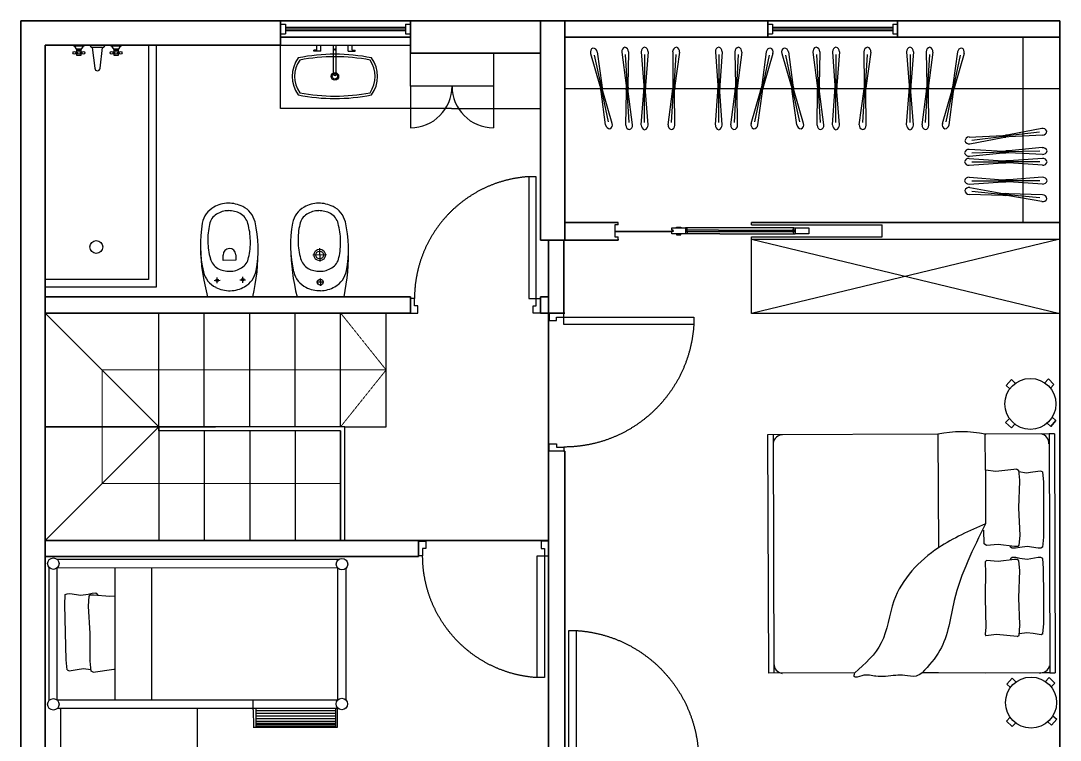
# Model space of a CAD drawing. Header units: metres. Extents: x -32982 to 1660, y -22516 to -303.
# Drawn here: x -13823 to 346, y -10109 to -303 of the extents above; entities that cross this region are included whole.
import ezdxf

# ---------------------------------------------------------------- set-up
doc = ezdxf.new("R2010")
doc.units = ezdxf.units.M
doc.header["$LTSCALE"] = 5
doc.header["$MEASUREMENT"] = 0
doc.linetypes.add('HIDDEN', pattern=[0.375, 0.25, -0.125])
doc.linetypes.add('TRATTEGGIATA', pattern=[19.05, 12.7, -6.35])
doc.layers.get('0').update_dxf_attribs({"color": 30})
for name, color, linetype, lineweight in [('A-DOOR-FULL', 4, 'Continuous', 25), ('A-FLOR-LEVL', 7, 'Continuous', 35), ('A-FLOR-OVHD', 3, 'HIDDEN', 18), ('A-FLOR-STRS', 4, 'Continuous', 25), ('A-FURN', 8, 'Continuous', 18), ('A-GLAZ-FULL', 4, 'Continuous', 25), ('A-WALL-FULL-EXTR', 7, 'Continuous', 35), ('A-WALL-FULL-INTR', 7, 'Continuous', 35), ('SEZIONI_medie_small_section', 2, 'Continuous', 25)]:
    doc.layers.add(name, color=color, linetype=linetype, lineweight=lineweight)
doc.layers.add('ARREDI_2piano', color=7, linetype='Continuous')

# ---------------------------------------------------------------- blocks, each defined once
blk = doc.blocks.new('DOOR-75')
for points in [[(-0.07, 0.84), (-0.07, 0.09), (-0.025, 0.09), (-0.025, 0.84), (-0.07, 0.84)], [(-0.775, 0.09), (-0.8, 0.09), (-0.8, 0), (-0.755, 0), (-0.755, 0.045), (-0.775, 0.045), (-0.775, 0.09)], [(-0.025, 0.09), (0, 0.09), (0, 0), (-0.045, 0), (-0.045, 0.045), (-0.025, 0.045), (-0.025, 0.09)]]:
    blk.add_lwpolyline(points)
at = {"linetype": 'HIDDEN'}
blk.add_arc((-0.0225, 0.089), 0.7525, 93.61808, 179.92486, dxfattribs=at)
blk = doc.blocks.new('DOOR-80')
for points in [[(-0.07, 0.89), (-0.07, 0.09), (-0.025, 0.09), (-0.025, 0.89), (-0.07, 0.89)], [(-0.825, 0.09), (-0.85, 0.09), (-0.85, 0), (-0.805, 0), (-0.805, 0.045), (-0.825, 0.045), (-0.825, 0.09)], [(-0.025, 0.09), (0, 0.09), (0, 0), (-0.045, 0), (-0.045, 0.045), (-0.025, 0.045), (-0.025, 0.09)]]:
    blk.add_lwpolyline(points)
at = {"linetype": 'HIDDEN'}
blk.add_arc((-0.0227, 0.0891), 0.8023, 93.38109, 179.93414, dxfattribs=at)

msp = doc.modelspace()

# ---------------------------------------------------------------- linework, layer by layer
at = {"color": 0}
msp.add_line((-11978, -3830), (-11979, -3932), dxfattribs=at)
at = {"layer": 'A-DOOR-FULL', "color": 7}
for p, q in [((329, -1225), (342, -1225)), ((167, -3280), (329, -3280)), ((329, -3280), (342, -3280))]:
    msp.add_line(p, q, dxfattribs=at)
at = {"layer": 'A-DOOR-FULL'}
for p, q in [((-5680, -3086), (-5727, -3086)), ((-5727, -3086), (-5727, -3248)), ((-5680, -3086), (-5680, -3053)), ((-3862, -3086), (-3862, -3053)), ((-3862, -3086), (-2541, -3086)), ((-2541, -3086), (-2080, -3086)), ((-2080, -3247), (-2080, -3086)), ((-5727, -3248), (-5680, -3248)), ((-5680, -3281), (-5680, -3248)), ((-4929, -3157), (-4948, -3157)), ((-4929, -3176), (-4948, -3176)), ((-4929, -3166), (-4929, -3157)), ((-4929, -3166), (-4929, -3176)), ((-4762, -3124), (-4762, -3209)), ((-4292, -3124), (-4762, -3124)), ((-4292, -3209), (-4743, -3209)), ((-4311, -3159), (-4733, -3159)), ((-4733, -3174), (-4311, -3174)), ((-4311, -3159), (-3267, -3159)), ((-4311, -3174), (-3267, -3174)), ((-3286, -3124), (-4292, -3124)), ((-4292, -3209), (-3286, -3209)), ((-3862, -3280), (-3862, -3247)), ((-3862, -3247), (-2541, -3247)), ((-3267, -3124), (-3267, -3209)), ((-2541, -3247), (-2080, -3247)), ((-5680, -3281), (-5680, -3291))]:
    msp.add_line(p, q, dxfattribs=at)
for points in [[(-4827, -3114), (-4827, -3124), (-4884, -3124), (-4884, -3114)], [(-4827, -3219), (-4827, -3209), (-4884, -3209), (-4884, -3219)]]:
    msp.add_lwpolyline(points, close=True, dxfattribs=at)
for points in [[(-4948, -3157), (-4948, -3124), (-4762, -3124)], [(-4762, -3209), (-4948, -3209), (-4948, -3176)], [(-4762, -3159), (-4733, -3159), (-4743, -3124), (-4762, -3124)], [(-4762, -3174), (-4733, -3174), (-4743, -3209), (-4762, -3209)], [(-3267, -3159), (-3297, -3159), (-3286, -3124), (-3267, -3124)], [(-3267, -3174), (-3297, -3174), (-3286, -3209), (-3267, -3209)], [(-3267, -3124), (-3082, -3124), (-3082, -3209), (-3267, -3209)]]:
    msp.add_lwpolyline(points, dxfattribs=at)
at = {"layer": 'A-FLOR-LEVL'}
for p, q in [((-8511, -303), (-10282, -303)), ((-6409, -303), (342, -303)), ((-1871, -303), (-3642, -303)), ((-3642, -524), (-3642, -303)), ((-1871, -524), (-1871, -303)), ((-8511, -524), (-10282, -524)), ((-6409, -524), (342, -524)), ((-1871, -524), (-3642, -524)), ((-8511, -4066), (-13491, -4066)), ((-8511, -4066), (-8511, -4287)), ((-6741, -4066), (-6630, -4066)), ((-6741, -4066), (-6741, -4287)), ((-8511, -4287), (-13491, -4287)), ((-6741, -4287), (-6630, -4287)), ((-6630, -4287), (-6409, -4287)), ((-6630, -6168), (-6630, -10595)), ((-6420, -6168), (-6409, -6168)), ((-6409, -6168), (-6409, -10595)), ((-13491, -7385), (-6630, -7385)), ((-8401, -7607), (-13491, -7607))]:
    msp.add_line(p, q, dxfattribs=at)
at = {"layer": 'A-FLOR-LEVL', "color": 0}
for p, q in [((-6420, -4287), (-6420, -3291)), ((-13491, -7607), (-11330, -7607)), ((-13491, -7669), (-13491, -7734)), ((-13491, -9520), (-13491, -9520)), ((-13491, -9588), (-13491, -9652))]:
    msp.add_line(p, q, dxfattribs=at)
at = {"layer": 'A-FLOR-LEVL'}
msp.add_lwpolyline([(-6630, -4287), (-6630, -6168)], dxfattribs=at)
at = {"layer": 'A-FLOR-OVHD'}
for p, q in [((-9950, -524), (-8843, -524)), ((-3310, -524), (-2203, -524)), ((-8843, -5062), (-9463, -4287)), ((-12716, -6611), (-12716, -5062)), ((-12716, -5062), (-8843, -5062)), ((-8843, -5062), (-9463, -5836)), ((-9463, -6611), (-12716, -6611))]:
    msp.add_line(p, q, dxfattribs=at)
at = {"layer": 'A-FLOR-STRS'}
for p, q in [((-11942, -5836), (-13491, -4287)), ((-11942, -5836), (-11942, -4287)), ((-11322, -5836), (-11322, -4287)), ((-10702, -5836), (-10702, -4287)), ((-10083, -5836), (-10083, -4287)), ((-9463, -5836), (-9463, -4287)), ((-8843, -5836), (-8843, -4287)), ((-11942, -5836), (-13491, -5836)), ((-13491, -5836), (-11170, -5836)), ((-11942, -5836), (-13491, -7385)), ((-11942, -5836), (-11942, -7385)), ((-11942, -5891), (-11942, -5836)), ((-11322, -5891), (-11322, -7385)), ((-10702, -5891), (-10702, -7385)), ((-10083, -5891), (-10083, -7385)), ((-9463, -5891), (-9463, -7385)), ((-9408, -5836), (-8843, -5836))]:
    msp.add_line(p, q, dxfattribs=at)
for points in [[(-9408, -7385), (-9408, -5836), (-11942, -5836)], [(-9463, -7385), (-9463, -5891), (-11942, -5891)]]:
    msp.add_lwpolyline(points, dxfattribs=at)
at = {"layer": 'A-FURN', "linetype": 'HIDDEN'}
msp.add_line((-13491, -8769), (-13491, -12089), dxfattribs=at)
at = {"layer": 'A-GLAZ-FULL'}
for p, q in [((-10282, -347), (-10215, -347)), ((-10215, -391), (-8578, -391)), ((-10215, -414), (-8578, -414)), ((-8578, -347), (-8511, -347)), ((-3642, -347), (-3575, -347)), ((-3575, -391), (-1937, -391)), ((-3575, -414), (-1937, -414)), ((-1937, -347), (-1871, -347)), ((-10282, -480), (-10215, -480)), ((-10215, -436), (-8578, -436)), ((-8578, -480), (-8511, -480)), ((-3642, -480), (-3575, -480)), ((-3575, -436), (-1937, -436)), ((-1937, -480), (-1871, -480))]:
    msp.add_line(p, q, dxfattribs=at)
at = {"layer": 'A-GLAZ-FULL', "ltscale": 0.001}
for p, q in [((-10215, -347), (-10215, -480)), ((-8578, -347), (-8578, -480)), ((-3575, -347), (-3575, -480)), ((-1937, -347), (-1937, -480))]:
    msp.add_line(p, q, dxfattribs=at)
at = {"layer": 'A-WALL-FULL-EXTR'}
for p, q in [((-13823, -303), (-10282, -303)), ((-13823, -13583), (-13823, -303)), ((-10282, -635), (-10282, -303)), ((-6741, -303), (-6741, -3291)), ((-6741, -303), (-6409, -303)), ((-6409, -3291), (-6409, -303)), ((342, -13583), (342, -303)), ((-13491, -4066), (-13491, -635)), ((-13491, -635), (-10282, -635)), ((-6741, -3291), (-6409, -3291)), ((-13491, -7385), (-13491, -4066)), ((-13491, -7669), (-13491, -7385)), ((-13491, -9588), (-13491, -7734)), ((-13491, -13251), (-13491, -9652))]:
    msp.add_line(p, q, dxfattribs=at)
at = {"layer": 'A-WALL-FULL-EXTR', "color": 7}
for p, q in [((-5680, -3053), (-6409, -3053)), ((342, -3053), (-3862, -3053)), ((-4948, -3176), (-5724, -3177)), ((-6420, -3291), (-5680, -3291))]:
    msp.add_line(p, q, dxfattribs=at)
at = {"layer": 'A-WALL-FULL-INTR'}
for p, q in [((-8511, -303), (-6741, -303)), ((-8511, -746), (-8511, -303)), ((-8511, -746), (-6741, -746)), ((-6630, -3291), (-6630, -10595)), ((-9408, -7385), (-13491, -7385))]:
    msp.add_line(p, q, dxfattribs=at)
msp.add_lwpolyline([(-8401, -7385), (-8401, -7607)], dxfattribs=at)
at = {"layer": 'ARREDI_2piano', "color": 7}
for p, q in [((-6409, -524), (329, -524)), ((-6057, -747), (-5930, -1188)), ((-6005, -771), (-5914, -1202)), ((-5966, -728), (-5904, -1182)), ((-5632, -730), (-5573, -1185)), ((-5584, -761), (-5559, -1202)), ((-5539, -725), (-5547, -1183)), ((-5365, -727), (-5332, -1184)), ((-5319, -761), (-5319, -1202)), ((-5272, -727), (-5306, -1184)), ((-4937, -725), (-4933, -1183)), ((-4893, -762), (-4921, -1202)), ((-4844, -731), (-4907, -1185)), ((-4355, -727), (-4322, -1184)), ((-4309, -761), (-4309, -1202)), ((-4262, -727), (-4296, -1184)), ((-4089, -725), (-4081, -1183)), ((-4044, -761), (-4069, -1202)), ((-3996, -730), (-4055, -1185)), ((-3662, -728), (-3723, -1182)), ((-3623, -771), (-3714, -1202)), ((-3571, -747), (-3698, -1188)), ((-3450, -747), (-3323, -1188)), ((-3397, -771), (-3306, -1202)), ((-3359, -728), (-3297, -1182)), ((-3025, -730), (-2966, -1185)), ((-2976, -761), (-2952, -1202)), ((-2932, -725), (-2939, -1183)), ((-2758, -727), (-2725, -1184)), ((-2712, -761), (-2712, -1202)), ((-2665, -727), (-2698, -1184)), ((-2330, -725), (-2326, -1183)), ((-2286, -762), (-2314, -1202)), ((-2237, -731), (-2299, -1185)), ((-1748, -727), (-1715, -1184)), ((-1702, -761), (-1702, -1202)), ((-1655, -727), (-1689, -1184)), ((-1481, -725), (-1474, -1183)), ((-1437, -761), (-1462, -1202)), ((-1389, -730), (-1448, -1185)), ((-1054, -728), (-1116, -1182)), ((-1016, -771), (-1107, -1202)), ((-963, -747), (-1090, -1188)), ((-5930, -1188), (-5922, -1228)), ((-5913, -1268), (-5922, -1228)), ((-5913, -1226), (-5917, -1208)), ((-5913, -1226), (-5909, -1244)), ((-5851, -1722), (-5913, -1268)), ((-5904, -1224), (-5908, -1206)), ((-5904, -1182), (-5896, -1222)), ((-5904, -1224), (-5901, -1242)), ((-5813, -1679), (-5904, -1247)), ((-5887, -1262), (-5896, -1222)), ((-5760, -1703), (-5887, -1262)), ((-5576, -1725), (-5568, -1266)), ((-5573, -1185), (-5571, -1226)), ((-5568, -1266), (-5571, -1226)), ((-5562, -1225), (-5563, -1207)), ((-5562, -1225), (-5561, -1244)), ((-5531, -1688), (-5556, -1248)), ((-5553, -1225), (-5554, -1206)), ((-5553, -1225), (-5552, -1243)), ((-5547, -1183), (-5544, -1224)), ((-5542, -1265), (-5544, -1224)), ((-5483, -1720), (-5542, -1265)), ((-5365, -1723), (-5332, -1266)), ((-5332, -1184), (-5332, -1225)), ((-5332, -1266), (-5332, -1225)), ((-5323, -1225), (-5323, -1206)), ((-5323, -1225), (-5323, -1244)), ((-5319, -1689), (-5319, -1248)), ((-5314, -1225), (-5314, -1206)), ((-5314, -1225), (-5314, -1244)), ((-5306, -1184), (-5306, -1225)), ((-5306, -1266), (-5306, -1225)), ((-5272, -1723), (-5306, -1266)), ((-5000, -1719), (-4938, -1265)), ((-4952, -1688), (-4924, -1248)), ((-4938, -1265), (-4936, -1224)), ((-4933, -1183), (-4936, -1224)), ((-4927, -1225), (-4928, -1243)), ((-4927, -1225), (-4926, -1206)), ((-4918, -1225), (-4919, -1244)), ((-4918, -1225), (-4917, -1207)), ((-4912, -1267), (-4909, -1226)), ((-4908, -1725), (-4912, -1267)), ((-4907, -1185), (-4909, -1226)), ((-4355, -1723), (-4322, -1266)), ((-4322, -1184), (-4322, -1225)), ((-4322, -1266), (-4322, -1225)), ((-4313, -1225), (-4313, -1206)), ((-4313, -1225), (-4313, -1244)), ((-4309, -1689), (-4309, -1248)), ((-4305, -1225), (-4305, -1206)), ((-4305, -1225), (-4305, -1244)), ((-4296, -1184), (-4296, -1225)), ((-4296, -1266), (-4296, -1225)), ((-4262, -1723), (-4296, -1266)), ((-4145, -1720), (-4086, -1265)), ((-4096, -1688), (-4072, -1248)), ((-4086, -1265), (-4083, -1224)), ((-4081, -1183), (-4083, -1224)), ((-4075, -1225), (-4076, -1243)), ((-4075, -1225), (-4074, -1206)), ((-4066, -1225), (-4067, -1244)), ((-4066, -1225), (-4065, -1207)), ((-4059, -1266), (-4057, -1226)), ((-4052, -1725), (-4059, -1266)), ((-4055, -1185), (-4057, -1226)), ((-3867, -1703), (-3740, -1262)), ((-3815, -1679), (-3724, -1247)), ((-3776, -1722), (-3714, -1268)), ((-3740, -1262), (-3732, -1222)), ((-3723, -1182), (-3732, -1222)), ((-3723, -1224), (-3727, -1242)), ((-3723, -1224), (-3719, -1206)), ((-3715, -1226), (-3719, -1244)), ((-3715, -1226), (-3711, -1208)), ((-3714, -1268), (-3706, -1228)), ((-3698, -1188), (-3706, -1228)), ((-3323, -1188), (-3315, -1228)), ((-3306, -1268), (-3315, -1228)), ((-3306, -1226), (-3310, -1208)), ((-3306, -1226), (-3302, -1244)), ((-3244, -1722), (-3306, -1268)), ((-3297, -1224), (-3301, -1206)), ((-3297, -1182), (-3289, -1222)), ((-3297, -1224), (-3293, -1242)), ((-3206, -1679), (-3297, -1247)), ((-3280, -1262), (-3289, -1222)), ((-3153, -1703), (-3280, -1262)), ((-2969, -1725), (-2961, -1266)), ((-2966, -1185), (-2964, -1226)), ((-2961, -1266), (-2964, -1226)), ((-2955, -1225), (-2956, -1207)), ((-2955, -1225), (-2954, -1244)), ((-2924, -1688), (-2949, -1248)), ((-2946, -1225), (-2947, -1206)), ((-2946, -1225), (-2945, -1243)), ((-2939, -1183), (-2937, -1224)), ((-2935, -1265), (-2937, -1224)), ((-2876, -1720), (-2935, -1265)), ((-2758, -1723), (-2725, -1266)), ((-2725, -1184), (-2725, -1225)), ((-2725, -1266), (-2725, -1225)), ((-2716, -1225), (-2716, -1206)), ((-2716, -1225), (-2716, -1244)), ((-2712, -1689), (-2712, -1248)), ((-2707, -1225), (-2707, -1206)), ((-2707, -1225), (-2707, -1244)), ((-2698, -1184), (-2698, -1225)), ((-2698, -1266), (-2698, -1225)), ((-2665, -1723), (-2698, -1266)), ((-2393, -1719), (-2331, -1265)), ((-2345, -1688), (-2317, -1248)), ((-2331, -1265), (-2328, -1224)), ((-2326, -1183), (-2328, -1224)), ((-2320, -1225), (-2321, -1243)), ((-2320, -1225), (-2318, -1206)), ((-2311, -1225), (-2312, -1244)), ((-2311, -1225), (-2310, -1207)), ((-2305, -1267), (-2302, -1226)), ((-2300, -1725), (-2305, -1267)), ((-2299, -1185), (-2302, -1226)), ((-1748, -1723), (-1715, -1266)), ((-1715, -1184), (-1715, -1225)), ((-1715, -1266), (-1715, -1225)), ((-1706, -1225), (-1706, -1206)), ((-1706, -1225), (-1706, -1244)), ((-1702, -1689), (-1702, -1248)), ((-1697, -1225), (-1697, -1206)), ((-1697, -1225), (-1697, -1244)), ((-1689, -1184), (-1689, -1225)), ((-1689, -1266), (-1689, -1225)), ((-1655, -1723), (-1689, -1266)), ((-1538, -1720), (-1479, -1265)), ((-1489, -1688), (-1464, -1248)), ((-1479, -1265), (-1476, -1224)), ((-1474, -1183), (-1476, -1224)), ((-1467, -1225), (-1469, -1243)), ((-1467, -1225), (-1466, -1206)), ((-1459, -1225), (-1460, -1244)), ((-1459, -1225), (-1458, -1207)), ((-1452, -1266), (-1450, -1226)), ((-1445, -1725), (-1452, -1266)), ((-1448, -1185), (-1450, -1226)), ((-1260, -1703), (-1133, -1262)), ((-1208, -1679), (-1117, -1247)), ((-1169, -1722), (-1107, -1268)), ((-1133, -1262), (-1125, -1222)), ((-1116, -1182), (-1125, -1222)), ((-1116, -1224), (-1120, -1242)), ((-1116, -1224), (-1112, -1206)), ((-1108, -1226), (-1111, -1244)), ((-1108, -1226), (-1104, -1208)), ((-1107, -1268), (-1099, -1228)), ((-1090, -1188), (-1099, -1228)), ((65, -1819), (-373, -1872)), ((93, -1769), (-357, -1856)), ((-896, -1887), (-438, -1866)), ((-885, -1979), (-435, -1892)), ((-857, -1929), (-419, -1877)), ((-438, -1866), (-398, -1861)), ((-435, -1892), (-394, -1887)), ((-396, -1870), (-415, -1872)), ((-395, -1879), (-414, -1881)), ((-357, -1856), (-398, -1861)), ((-396, -1870), (-378, -1868)), ((-395, -1879), (-377, -1876)), ((-354, -1883), (-394, -1887)), ((104, -1862), (-354, -1883)), ((-895, -2055), (-437, -2078)), ((-893, -2148), (-437, -2104)), ((-860, -2101), (-419, -2091)), ((-437, -2078), (-396, -2077)), ((-437, -2104), (-396, -2103)), ((-396, -2086), (-415, -2086)), ((-396, -2095), (-414, -2095)), ((-355, -2076), (-396, -2077)), ((-396, -2086), (-377, -2085)), ((-396, -2095), (-377, -2094)), ((-355, -2102), (-396, -2103)), ((68, -2080), (-373, -2090)), ((101, -2032), (-355, -2076)), ((103, -2125), (-355, -2102)), ((-894, -2178), (-437, -2212)), ((-894, -2271), (-437, -2238)), ((-860, -2225), (-419, -2225)), ((-437, -2212), (-396, -2212)), ((-437, -2238), (-396, -2238)), ((-396, -2220), (-415, -2220)), ((-396, -2229), (-415, -2229)), ((-355, -2212), (-396, -2212)), ((-396, -2220), (-377, -2220)), ((-396, -2229), (-377, -2229)), ((-355, -2238), (-396, -2238)), ((68, -2225), (-373, -2225)), ((102, -2178), (-355, -2212)), ((102, -2271), (-355, -2238)), ((-894, -2436), (-437, -2470)), ((-894, -2529), (-437, -2496)), ((-860, -2483), (-419, -2483)), ((-437, -2470), (-396, -2470)), ((-437, -2496), (-396, -2496)), ((-396, -2479), (-415, -2479)), ((-396, -2487), (-415, -2487)), ((-355, -2470), (-396, -2470)), ((-396, -2479), (-377, -2479)), ((-396, -2487), (-377, -2487)), ((-355, -2496), (-396, -2496)), ((68, -2483), (-373, -2483)), ((102, -2436), (-355, -2470)), ((102, -2529), (-355, -2496)), ((-896, -2668), (-438, -2681)), ((-887, -2576), (-435, -2655)), ((-858, -2626), (-419, -2670)), ((-438, -2681), (-397, -2685)), ((-435, -2655), (-395, -2659)), ((-396, -2676), (-415, -2674)), ((-396, -2668), (-414, -2666)), ((-357, -2689), (-397, -2685)), ((-396, -2668), (-377, -2669)), ((-396, -2676), (-378, -2678)), ((-354, -2663), (-395, -2659)), ((66, -2718), (-373, -2674)), ((95, -2768), (-357, -2689)), ((104, -2675), (-354, -2663)), ((346, -3053), (-1515, -3053)), ((342, -3262), (342, -3053))]:
    msp.add_line(p, q, dxfattribs=at)
at = {"layer": 'ARREDI_2piano', "color": 7, "linetype": 'TRATTEGGIATA', "ltscale": 0.005}
for p, q in [((-158, -3055), (-158, -524)), ((-6409, -1225), (329, -1225))]:
    msp.add_line(p, q, dxfattribs=at)
at = {"layer": 'ARREDI_2piano'}
for p, q in [((-12935, -634), (-13128, -634)), ((-12970, -651), (-13093, -651)), ((-13065, -686), (-12998, -686)), ((-12673, -634), (-12883, -634)), ((-12708, -669), (-12848, -669)), ((-12848, -669), (-12813, -949)), ((-12743, -949), (-12708, -669)), ((-12428, -634), (-12620, -634)), ((-12462, -651), (-12586, -651)), ((-12558, -686), (-12491, -686)), ((-10282, -1500), (-10282, -635)), ((-10282, -635), (-8511, -635)), ((-9829, -718), (-9829, -705)), ((-9789, -705), (-9829, -705)), ((-9789, -654), (-9789, -635)), ((-9789, -705), (-9789, -654)), ((-9731, -654), (-9731, -635)), ((-9731, -718), (-9731, -654)), ((-9559, -654), (-9559, -635)), ((-9559, -842), (-9559, -654)), ((-9523, -654), (-9523, -635)), ((-9523, -844), (-9523, -654)), ((-9362, -654), (-9362, -635)), ((-9362, -718), (-9362, -654)), ((-9304, -654), (-9304, -635)), ((-9304, -705), (-9304, -654)), ((-9304, -705), (-9264, -705)), ((-9264, -718), (-9264, -705)), ((-13058, -730), (-13075, -730)), ((-13058, -748), (-13075, -748)), ((-13005, -730), (-12988, -730)), ((-13005, -748), (-12988, -748)), ((-12550, -730), (-12568, -730)), ((-12550, -748), (-12568, -748)), ((-12498, -730), (-12480, -730)), ((-12498, -748), (-12480, -748)), ((-9731, -718), (-9829, -718)), ((-9559, -1029), (-9559, -842)), ((-9523, -1032), (-9523, -842)), ((-9362, -718), (-9264, -718)), ((-8511, -1195), (-8511, -1762)), ((-7379, -1195), (-7379, -1762)), ((-7954, -1500), (-10282, -1500)), ((-7954, -1500), (-6741, -1500)), ((-11065, -3571), (-11066, -3496)), ((-10892, -3492), (-10891, -3567)), ((-9658, -3493), (-9840, -3497)), ((-9751, -3404), (-9747, -3586)), ((-10891, -3567), (-11065, -3571)), ((-11145, -3881), (-11147, -3802)), ((-10796, -3873), (-10798, -3794)), ((-9741, -3816), (-9739, -3915)), ((-11185, -3842), (-11106, -3840)), ((-10836, -3834), (-10758, -3832)), ((-9691, -3864), (-9790, -3867))]:
    msp.add_line(p, q, dxfattribs=at)
at = {"layer": 'ARREDI_2piano', "color": 0}
for p, q in [((-12080, -635), (-12080, -3830)), ((-11978, -635), (-11978, -3830)), ((-3862, -4295), (-3862, -3280)), ((-3862, -3280), (167, -3280)), ((-3862, -3280), (342, -4295)), ((342, -3280), (-3862, -4295)), ((-12080, -3830), (-13491, -3830)), ((-11979, -3932), (-13491, -3932)), ((342, -4295), (-3862, -4295)), ((-392, -5273), (-320, -5194)), ((-320, -5194), (-268, -5244)), ((181, -5190), (135, -5237)), ((181, -5190), (185, -5185)), ((260, -5262), (185, -5185)), ((-342, -5319), (-392, -5273)), ((260, -5262), (213, -5310)), ((-398, -5779), (-346, -5726)), ((-318, -5851), (-398, -5779)), ((-318, -5851), (-271, -5803)), ((168, -5787), (218, -5832)), ((288, -5751), (218, -5832)), ((218, -5832), (288, -5751)), ((236, -5706), (236, -5705)), ((236, -5706), (288, -5751)), ((-1323, -5939), (-3643, -5946)), ((-3643, -5946), (-3633, -9197)), ((-3568, -5946), (-3558, -9197)), ((-1323, -5939), (-1313, -7486)), ((267, -5934), (-676, -5937)), ((-674, -6430), (-676, -5937)), ((267, -5934), (193, -5934)), ((193, -5934), (202, -9189)), ((267, -5934), (277, -9189)), ((-530, -6448), (-674, -6430)), ((-674, -6430), (-672, -7160)), ((-248, -6416), (-530, -6448)), ((-672, -7160), (-672, -7160)), ((-333, -7478), (-336, -7459)), ((-309, -7493), (-333, -7478)), ((-262, -7493), (-309, -7493)), ((-207, -7481), (-262, -7493)), ((-9486, -7644), (-13326, -7644)), ((-332, -7635), (-335, -7654)), ((-309, -7620), (-332, -7635)), ((-261, -7619), (-309, -7620)), ((-207, -7632), (-261, -7619)), ((-13438, -9567), (-13438, -7753)), ((-13326, -9562), (-13326, -7761)), ((-9504, -7762), (-13326, -7761)), ((-12539, -7760), (-12539, -9554)), ((-12039, -9563), (-12039, -7764)), ((-9504, -7762), (-9504, -9562)), ((-9386, -9562), (-9386, -7762)), ((-12903, -8117), (-12849, -8103)), ((-12849, -8103), (-12801, -8102)), ((-12801, -8102), (-12778, -8117)), ((-12778, -8117), (-12774, -8135)), ((-523, -8666), (-667, -8685)), ((-241, -8697), (-523, -8666)), ((-12837, -9180), (-12555, -9142)), ((-12555, -9142), (-12539, -9143)), ((-2456, -9193), (-3633, -9197)), ((-1313, -9190), (-1539, -9191)), ((-667, -9194), (-1313, -9190)), ((83, -9192), (-667, -9194)), ((202, -9189), (101, -9189)), ((202, -9189), (277, -9189)), ((-382, -9344), (-310, -9265)), ((-332, -9389), (-382, -9344)), ((-310, -9265), (-258, -9315)), ((190, -9261), (144, -9308)), ((190, -9261), (195, -9256)), ((270, -9333), (195, -9256)), ((270, -9333), (223, -9381)), ((-9504, -9562), (-13327, -9562)), ((-10654, -9697), (-10654, -9562)), ((-9386, -9562), (-9386, -9565)), ((-9504, -9675), (-13324, -9675)), ((-13283, -9687), (-13283, -9675)), ((-13283, -9687), (-13283, -11665)), ((-11413, -11665), (-11413, -9675)), ((-10654, -9697), (-10652, -9924)), ((-10617, -9675), (-10617, -9932)), ((-10617, -9703), (-9535, -9703)), ((-9535, -9747), (-10617, -9747)), ((-9535, -9675), (-9535, -9931)), ((-9506, -9932), (-9504, -9675)), ((-9504, -9675), (-9496, -9675)), ((246, -9777), (245, -9776)), ((-10617, -9777), (-9535, -9777)), ((-9535, -9820), (-10617, -9820)), ((-10617, -9848), (-9535, -9848)), ((-9535, -9880), (-10617, -9880)), ((-10617, -9894), (-9535, -9894)), ((-388, -9850), (-336, -9797)), ((-308, -9922), (-388, -9850)), ((-308, -9922), (-261, -9874)), ((178, -9858), (228, -9903)), ((298, -9822), (228, -9903)), ((228, -9903), (298, -9822)), ((246, -9777), (298, -9822)), ((-10655, -9932), (-9506, -9932)), ((-10652, -9924), (-10652, -9932)), ((-9535, -9924), (-10617, -9924))]:
    msp.add_line(p, q, dxfattribs=at)
at = {"layer": 'ARREDI_2piano'}
for points in [[(-13005, -704), (-13005, -774), (-13058, -774), (-13058, -704)], [(-12498, -704), (-12498, -774), (-12550, -774), (-12550, -704)], [(-8511, -746), (-7379, -746), (-7379, -1195), (-8511, -1195)]]:
    msp.add_lwpolyline(points, close=True, dxfattribs=at)
at = {"layer": 'ARREDI_2piano', "color": 0}
for points in [[(-248, -6416), (-223, -6428), (-210, -6566), (-208, -6571)], [(-117, -6468), (-216, -6453)], [(103, -6452), (116, -6590), (117, -6966), (118, -7342), (106, -7480), (81, -7492), (44, -7492), (-105, -7468), (-207, -7481)], [(103, -6452), (78, -6440), (-29, -6455), (-117, -6468)], [(-208, -6571), (-210, -6578), (-221, -6942), (-207, -7318), (-220, -7450), (-232, -7469), (-278, -7467), (-500, -7442)], [(-659, -7457), (-692, -7431), (-696, -7247), (-696, -7247), (-696, -7247)], [(-500, -7442), (-659, -7457)], [(-202, -8541), (-204, -8534), (-217, -8170), (-206, -7794), (-219, -7663), (-232, -7644), (-277, -7645), (-499, -7672)], [(110, -8658), (122, -8520), (121, -8144), (120, -7768), (107, -7631), (82, -7618), (44, -7618), (-105, -7644), (-207, -7632)], [(-658, -7658), (-677, -7679), (-676, -7733), (-675, -7778), (-678, -8172), (-667, -8568), (-679, -8663), (-667, -8685)], [(-499, -7672), (-658, -7658)], [(-13189, -9152), (-13205, -9015), (-13215, -8639), (-13225, -8263), (-13216, -8125), (-13192, -8112), (-13154, -8111), (-13004, -8132), (-12903, -8117)], [(-12881, -9026), (-12879, -9019), (-12876, -8655), (-12899, -8280), (-12890, -8148), (-12878, -8128), (-12832, -8129), (-12609, -8148)], [(-12609, -8148), (-12539, -8140)], [(-241, -8697), (-216, -8684), (-204, -8546), (-202, -8541)], [(-111, -8644), (-210, -8659)], [(110, -8658), (85, -8671), (-23, -8656), (-111, -8644)], [(-12837, -9180), (-12862, -9169), (-12878, -9031), (-12881, -9026)], [(-13189, -9152), (-13163, -9164), (-13056, -9146), (-12969, -9131)], [(-12969, -9131), (-12869, -9144)]]:
    msp.add_lwpolyline(points, dxfattribs=at)
at = {"layer": 'ARREDI_2piano'}
for centre, radius in [((-9542, -695), 9.65), ((-13093, -739), 19.6), ((-13031, -739), 19.6), ((-12970, -739), 19.6), ((-12585, -739), 19.6), ((-12524, -739), 19.6), ((-12463, -739), 19.6), ((-9541, -1061), 50.6), ((-9541, -1061), 36.5), ((-12794, -3386), 87.2), ((-9749, -3495), 78.7), ((-9749, -3495), 52.9), ((-11146, -3841), 16.9), ((-10797, -3833), 16.9), ((-9740, -3865), 39.4)]:
    msp.add_circle(centre, radius, dxfattribs=at)
at = {"layer": 'ARREDI_2piano', "color": 0}
for centre, radius in [((-61, -5525), 348), ((-13379, -7702), 78.1), ((-9445, -7709), 78.1), ((-52, -9596), 348), ((-13379, -9620), 78.1), ((-9446, -9615), 78.1)]:
    msp.add_circle(centre, radius, dxfattribs=at)
at = {"layer": 'ARREDI_2piano'}
for centre, radius, start, end in [((-13154, -730), 99.8, 15.2551, 74.7449), ((-12909, -730), 99.8, 105.2551, 164.7449), ((-12833, -620), 51.3, 196.1502, 253.8498), ((-12722, -620), 51.3, 286.1502, 343.8498), ((-12646, -730), 99.8, 15.2551, 74.7449), ((-12401, -730), 99.8, 105.2551, 164.7449), ((-9700, -1061), 424, 143.4899, 216.5101), ((-9700, -1061), 390, 145.3377, 214.6623), ((-9541, -3261), 2502, 78.4996, 101.5004), ((-9541, -3261), 2469, 78.8019, 101.1981), ((-9383, -1061), 390, 325.3377, 34.6623), ((-9383, -1061), 424, 323.4899, 36.5101), ((-12778, -949), 35, 180, 0), ((-9541, -1029), 18.1, 180, 7.2347), ((-8511, -1195), 566, 270, 0), ((-7379, -1195), 566, 180, 270), ((-9541, 1139), 2502, 258.4996, 281.5004), ((-9541, 1139), 2469, 258.8019, 281.1981), ((-10985, -3208), 419, 91.4022, 119.5391), ((-10987, -3208), 418, 63.0965, 91.2334), ((-9755, -3208), 419, 91.4022, 119.5391), ((-9756, -3208), 418, 63.0965, 91.2334), ((-11040, -3120), 315, 118.7428, 169.1617), ((-11041, -3120), 214, 121.9864, 168.7377), ((-10986, -3208), 317, 91.3417, 121.9893), ((-10986, -3208), 317, 60.6463, 91.2939), ((-10936, -3118), 214, 13.8979, 60.6492), ((-10936, -3118), 315, 13.4739, 63.8928), ((-9810, -3120), 315, 118.7428, 169.1617), ((-9810, -3120), 214, 121.9864, 168.7377), ((-9755, -3208), 317, 91.3417, 121.9893), ((-9756, -3208), 317, 60.6463, 91.2939), ((-9705, -3118), 214, 13.8979, 60.6492), ((-9705, -3118), 315, 13.4739, 63.8928), ((-9688, -3356), 1687, 169.9291, 192.7065), ((-10340, -3289), 934, 166.9602, 181.3643), ((-11627, -3319), 934, 1.2713, 15.6754), ((-12275, -3415), 1687, 349.9291, 12.7065), ((-8458, -3356), 1688, 169.9291, 192.7065), ((-9110, -3289), 934, 166.9602, 181.3643), ((-10397, -3319), 934, 1.2713, 15.6754), ((-11045, -3415), 1688, 349.9291, 12.7065), ((-8647, -3333), 2729, 181.3013, 195.5792), ((-10340, -3291), 934, 181.2713, 195.6754), ((-11627, -3320), 934, 346.9602, 1.3643), ((-13317, -3440), 2729, 346.7495, 1.3343), ((-7189, -3350), 2956, 180.8604, 194.0056), ((-9110, -3291), 934, 181.2713, 195.6754), ((-10397, -3320), 934, 346.9602, 1.3643), ((-12312, -3468), 2956, 348.3431, 1.7752), ((-10979, -3494), 87.1, 1.3178, 181.3178), ((-10927, -3489), 214, 301.9864, 348.7377), ((-9696, -3489), 214, 301.9864, 348.7377), ((-11032, -3492), 214, 193.8979, 240.6492), ((-10981, -3401), 317, 240.6463, 271.3178), ((-10982, -3401), 317, 271.3178, 301.9893), ((-9801, -3492), 214, 193.8979, 240.6492), ((-9751, -3401), 317, 240.6463, 271.3178), ((-9751, -3401), 317, 271.3178, 301.9893), ((-11028, -3653), 315, 193.4739, 243.8928), ((-10924, -3651), 315, 298.7428, 349.1617), ((-9797, -3653), 315, 193.4739, 243.8928), ((-9693, -3651), 315, 298.7428, 349.1617), ((-10977, -3563), 419, 243.0965, 271.2334), ((-10978, -3563), 419, 271.4022, 299.5391), ((-9747, -3563), 418, 243.0965, 271.2334), ((-9748, -3563), 419, 271.4022, 299.5391)]:
    msp.add_arc(centre, radius, start, end, dxfattribs=at)
at = {"layer": 'ARREDI_2piano', "color": 7}
for centre, radius, start, end in [((-5998, -730), 61.6, 115.9257, 196.0786), ((-6027, -736), 61.6, 7.7594, 87.9123), ((-5571, -722), 61.6, 107.2346, 187.3876), ((-5601, -724), 61.6, 359.0683, 79.2212), ((-5304, -722), 61.6, 104.0067, 184.1596), ((-5334, -722), 61.6, 355.8404, 75.9933), ((-4876, -724), 61.6, 100.3753, 180.5283), ((-4905, -722), 61.6, 352.209, 72.3619), ((-4294, -722), 61.6, 104.0067, 184.1596), ((-4324, -722), 61.6, 355.8404, 75.9933), ((-4027, -724), 61.6, 100.7788, 180.9317), ((-4057, -722), 61.6, 352.6124, 72.7654), ((-3601, -736), 61.6, 92.0877, 172.2406), ((-3630, -730), 61.6, 343.9214, 64.0743), ((-3391, -730), 61.6, 115.9257, 196.0786), ((-3420, -736), 61.6, 7.7594, 87.9123), ((-2964, -722), 61.6, 107.2346, 187.3876), ((-2993, -724), 61.6, 359.0683, 79.2212), ((-2697, -722), 61.6, 104.0067, 184.1596), ((-2726, -722), 61.6, 355.8404, 75.9933), ((-2269, -724), 61.6, 100.3753, 180.5283), ((-2298, -722), 61.6, 352.209, 72.3619), ((-1687, -722), 61.6, 104.0067, 184.1596), ((-1717, -722), 61.6, 355.8404, 75.9933), ((-1420, -724), 61.6, 100.7788, 180.9317), ((-1450, -722), 61.6, 352.6124, 72.7654), ((-993, -736), 61.6, 92.0877, 172.2406), ((-1023, -730), 61.6, 343.9214, 64.0743), ((-5913, -1207), 4.37, 11.919, 191.919), ((-5909, -1225), 5.35, 156.7513, 227.0867), ((-5905, -1243), 4.37, 191.919, 11.919), ((-5909, -1225), 5.35, 336.7513, 47.0867), ((-5559, -1206), 4.37, 3.2279, 183.2279), ((-5557, -1225), 5.35, 148.0603, 218.3956), ((-5556, -1243), 4.37, 183.2279, 3.2279), ((-5557, -1225), 5.35, 328.0603, 38.3956), ((-5319, -1225), 5.35, 144.8323, 215.1677), ((-5319, -1206), 4.37, 360, 180), ((-5319, -1244), 4.37, 180, 360), ((-5319, -1225), 5.35, 324.8323, 35.1677), ((-4922, -1225), 5.35, 141.201, 211.5363), ((-4924, -1243), 4.37, 176.3686, 356.3686), ((-4921, -1206), 4.37, 356.3686, 176.3686), ((-4922, -1225), 5.35, 321.201, 31.5363), ((-4309, -1225), 5.35, 144.8323, 215.1677), ((-4309, -1206), 4.37, 360, 180), ((-4309, -1244), 4.37, 180, 360), ((-4309, -1225), 5.35, 324.8323, 35.1677), ((-4070, -1225), 5.35, 141.6044, 211.9397), ((-4071, -1243), 4.37, 176.7721, 356.7721), ((-4069, -1206), 4.37, 356.7721, 176.7721), ((-4070, -1225), 5.35, 321.6044, 31.9397), ((-3723, -1243), 4.37, 168.081, 348.081), ((-3719, -1225), 5.35, 132.9133, 203.2487), ((-3715, -1207), 4.37, 348.081, 168.081), ((-3719, -1225), 5.35, 312.9133, 23.2487), ((-3305, -1207), 4.37, 11.919, 191.919), ((-3302, -1225), 5.35, 156.7513, 227.0867), ((-3298, -1243), 4.37, 191.919, 11.919), ((-3302, -1225), 5.35, 336.7513, 47.0867), ((-2951, -1206), 4.37, 3.2279, 183.2279), ((-2950, -1225), 5.35, 148.0603, 218.3956), ((-2949, -1243), 4.37, 183.2279, 3.2279), ((-2950, -1225), 5.35, 328.0603, 38.3956), ((-2712, -1225), 5.35, 144.8323, 215.1677), ((-2712, -1206), 4.37, 360, 180), ((-2712, -1244), 4.37, 180, 360), ((-2712, -1225), 5.35, 324.8323, 35.1677), ((-2315, -1225), 5.35, 141.201, 211.5363), ((-2316, -1243), 4.37, 176.3686, 356.3686), ((-2314, -1206), 4.37, 356.3686, 176.3686), ((-2315, -1225), 5.35, 321.201, 31.5363), ((-1702, -1225), 5.35, 144.8323, 215.1677), ((-1702, -1206), 4.37, 360, 180), ((-1702, -1244), 4.37, 180, 360), ((-1702, -1225), 5.35, 324.8323, 35.1677), ((-1464, -1243), 4.37, 176.7721, 356.7721), ((-1463, -1225), 5.35, 141.6044, 211.9397), ((-1462, -1206), 4.37, 356.7721, 176.7721), ((-1463, -1225), 5.35, 321.6044, 31.9397), ((-1116, -1243), 4.37, 168.081, 348.081), ((-1112, -1225), 5.35, 132.9133, 203.2487), ((-1108, -1207), 4.37, 348.081, 168.081), ((-1112, -1225), 5.35, 312.9133, 23.2487), ((-5790, -1714), 61.6, 187.7594, 267.9123), ((-5820, -1720), 61.6, 295.9257, 16.0786), ((-5514, -1726), 61.6, 179.0683, 259.2212), ((-5544, -1728), 61.6, 287.2346, 7.3876), ((-5304, -1728), 61.6, 175.8404, 255.9933), ((-5334, -1728), 61.6, 284.0067, 4.1596), ((-4939, -1728), 61.6, 172.209, 252.3619), ((-4969, -1726), 61.6, 280.3753, 0.5283), ((-4294, -1728), 61.6, 175.8404, 255.9933), ((-4324, -1728), 61.6, 284.0067, 4.1596), ((-4084, -1728), 61.6, 172.6124, 252.7654), ((-4113, -1726), 61.6, 280.7788, 0.9317), ((-3808, -1720), 61.6, 163.9214, 244.0743), ((-3837, -1714), 61.6, 272.0877, 352.2406), ((-3183, -1714), 61.6, 187.7594, 267.9123), ((-3212, -1720), 61.6, 295.9257, 16.0786), ((-2907, -1726), 61.6, 179.0683, 259.2212), ((-2937, -1728), 61.6, 287.2346, 7.3876), ((-2697, -1728), 61.6, 175.8404, 255.9933), ((-2726, -1728), 61.6, 284.0067, 4.1596), ((-2332, -1728), 61.6, 172.209, 252.3619), ((-2362, -1726), 61.6, 280.3753, 0.5283), ((-1687, -1728), 61.6, 175.8404, 255.9933), ((-1717, -1728), 61.6, 284.0067, 4.1596), ((-1477, -1728), 61.6, 172.6124, 252.7654), ((-1506, -1726), 61.6, 280.7788, 0.9317), ((-1201, -1720), 61.6, 163.9214, 244.0743), ((-1230, -1714), 61.6, 272.0877, 352.2406), ((105, -1830), 61.6, 20.788, 100.941), ((102, -1800), 61.6, 272.6217, 352.7746), ((-893, -1948), 61.6, 92.6217, 172.7746), ((-897, -1919), 61.6, 200.788, 280.941), ((-414, -1876), 4.37, 96.7813, 276.7813), ((-396, -1874), 5.35, 61.6137, 131.949), ((-396, -1874), 5.35, 241.6137, 311.949), ((-377, -1872), 4.37, 276.7813, 96.7813), ((-898, -2117), 61.6, 87.1534, 167.3063), ((-899, -2087), 61.6, 195.3197, 275.4727), ((-415, -2091), 4.37, 91.313, 271.313), ((-396, -2090), 5.35, 56.1454, 126.4807), ((-396, -2090), 5.35, 236.1454, 306.4807), ((-377, -2090), 4.37, 271.313, 91.313), ((107, -2094), 61.6, 15.3197, 95.4727), ((106, -2064), 61.6, 267.1534, 347.3063), ((-899, -2240), 61.6, 85.8404, 165.9933), ((-899, -2210), 61.6, 194.0067, 274.1596), ((-415, -2225), 4.37, 90, 270), ((-396, -2225), 5.35, 54.8323, 125.1677), ((-396, -2225), 5.35, 234.8323, 305.1677), ((-377, -2225), 4.37, 270, 90), ((107, -2240), 61.6, 14.0067, 94.1596), ((107, -2210), 61.6, 265.8404, 345.9933), ((-899, -2498), 61.6, 85.8404, 165.9933), ((-899, -2468), 61.6, 194.0067, 274.1596), ((-415, -2483), 4.37, 90, 270), ((-396, -2483), 5.35, 54.8323, 125.1677), ((-396, -2483), 5.35, 234.8323, 305.1677), ((-377, -2483), 4.37, 270, 90), ((107, -2498), 61.6, 14.0067, 94.1596), ((107, -2468), 61.6, 265.8404, 345.9933), ((-898, -2637), 61.6, 80.1206, 160.2736), ((-895, -2607), 61.6, 188.2869, 268.4399), ((-415, -2670), 4.37, 84.2802, 264.2802), ((-396, -2672), 5.35, 49.1126, 119.4479), ((-396, -2672), 5.35, 229.1126, 299.4479), ((-377, -2674), 4.37, 264.2802, 84.2802), ((103, -2737), 61.6, 8.2869, 88.4399), ((106, -2707), 61.6, 260.1206, 340.2736)]:
    msp.add_arc(centre, radius, start, end, dxfattribs=at)
at = {"layer": 'ARREDI_2piano', "color": 0}
for centre, radius, start, end in [((-3434, -6078), 133, 91.8576, 172.5572), ((-995, -7524), 1619, 78.6356, 101.7008), ((59, -6064), 133, 357.754, 78.4537), ((-3425, -9067), 133, 180.1415, 260.8412), ((73, -9059), 133, 264.0609, 344.7606)]:
    msp.add_arc(centre, radius, start, end, dxfattribs=at)
for points in [[(-672, -7160), (-1313, -7486), (-1921, -8209), (-2093, -8783), (-2456, -9192)], [(-672, -7160), (-1099, -8205), (-1294, -8884), (-1536, -9189)], [(-1536, -9189), (-1620, -9235), (-1773, -9226), (-1897, -9226), (-2166, -9238), (-2358, -9230), (-2463, -9243), (-2456, -9192)]]:
    msp.add_spline(points, degree=3, dxfattribs=at)
msp.add_point((-674, -5938), dxfattribs=at)
at = {"layer": 'SEZIONI_medie_small_section', "color": 7}
msp.add_line((-6259, -3053), (-6409, -3053), dxfattribs=at)

# ---------------------------------------------------------------- block references
at = {"layer": 'A-DOOR-FULL', "yscale": 2213.294805385312, "zscale": 2213.294805385312}
for name, p, xscale in [('DOOR-75', (-6741, -4287), 2213.294805385312), ('DOOR-80', (-6409, -10584), -2213.294805385312)]:
    msp.add_blockref(name, p, dxfattribs=dict(at, xscale=xscale))
at = {"layer": 'A-DOOR-FULL', "xscale": -2213.294805385312, "yscale": 2213.294805385312, "zscale": 2213.294805385312}
for name, p, rotation in [('DOOR-80', (-6619, -4287), 270), ('DOOR-75', (-6630, -7397), 180)]:
    msp.add_blockref(name, p, dxfattribs=dict(at, rotation=rotation))

doc.saveas('drawing.dxf')
